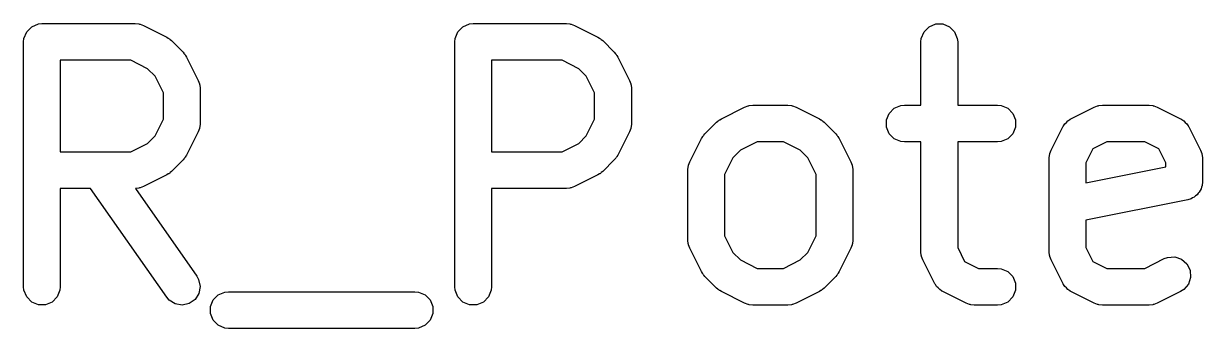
# Model space of a CAD drawing. Header units: millimetres. Extents: x 129 to 276, y -185 to -58.
# Drawn here: x 141.199 to 146.015, y -142.625 to -141.38 of the extents above; entities that cross this region are included whole.
import ezdxf

# ---------------------------------------------------------------- set-up
doc = ezdxf.new("R2010")
doc.units = ezdxf.units.MM
doc.layers.add('F.Fab', color=9, linetype='CONTINUOUS', true_color=0xafafaf)

msp = doc.modelspace()

# ---------------------------------------------------------------- linework, layer by layer
at = {"layer": 'F.Fab', "linetype": 'CONTINUOUS'}
for p, q in [((141.200249, -141.440187), (141.211448, -141.413151)), ((141.211448, -141.413151), (141.23214, -141.392459)), ((141.23214, -141.392459), (141.259176, -141.38126)), ((141.259176, -141.38126), (141.273808, -141.379819)), ((141.273808, -141.379819), (141.65476, -141.379819)), ((141.65476, -141.379819), (141.669392, -141.38126)), ((141.669392, -141.38126), (141.671881, -141.382291)), ((141.671881, -141.382291), (141.674569, -141.382482)), ((141.674569, -141.382482), (141.688301, -141.387737)), ((141.688301, -141.387737), (141.783539, -141.435356)), ((142.962154, -141.440187), (142.973353, -141.413151)), ((142.973353, -141.413151), (142.994045, -141.392459)), ((142.994045, -141.392459), (143.021081, -141.38126)), ((143.021081, -141.38126), (143.035713, -141.379819)), ((143.035713, -141.379819), (143.416665, -141.379819)), ((143.416665, -141.379819), (143.431297, -141.38126)), ((143.431297, -141.38126), (143.433786, -141.382291)), ((143.433786, -141.382291), (143.436474, -141.382482)), ((143.436474, -141.382482), (143.450206, -141.387737)), ((143.450206, -141.387737), (143.545444, -141.435356)), ((144.866916, -141.440187), (144.878115, -141.413151)), ((144.878115, -141.413151), (144.898807, -141.392459)), ((144.898807, -141.392459), (144.925843, -141.38126)), ((144.925843, -141.38126), (144.955107, -141.38126)), ((144.955107, -141.38126), (144.982143, -141.392459)), ((144.982143, -141.392459), (145.002835, -141.413151)), ((145.002835, -141.413151), (145.014034, -141.440187)), ((141.198808, -141.454819), (141.200249, -141.440187)), ((141.198808, -142.454819), (141.198808, -141.454819)), ((141.783539, -141.435356), (141.789838, -141.43932)), ((141.789838, -141.43932), (141.791666, -141.440078)), ((141.791666, -141.440078), (141.793722, -141.441766)), ((141.793722, -141.441766), (141.795982, -141.443188)), ((141.795982, -141.443188), (141.797281, -141.444686)), ((141.797281, -141.444686), (141.803031, -141.449405)), ((141.803031, -141.449405), (141.85065, -141.497024)), ((142.960713, -141.454819), (142.962154, -141.440187)), ((142.960713, -142.454819), (142.960713, -141.454819)), ((143.545444, -141.435356), (143.551743, -141.43932)), ((143.551743, -141.43932), (143.553571, -141.440078)), ((143.553571, -141.440078), (143.555627, -141.441766)), ((143.555627, -141.441766), (143.557887, -141.443188)), ((143.557887, -141.443188), (143.559186, -141.444686)), ((143.559186, -141.444686), (143.564936, -141.449405)), ((143.564936, -141.449405), (143.612555, -141.497024)), ((144.865475, -141.454819), (144.866916, -141.440187)), ((144.865475, -141.713152), (144.865475, -141.454819)), ((145.014034, -141.440187), (145.015475, -141.454819)), ((145.015475, -141.454819), (145.015475, -141.713152)), ((141.85065, -141.497024), (141.855368, -141.502773)), ((141.855368, -141.502773), (141.856867, -141.504073)), ((141.856867, -141.504073), (141.858288, -141.506332)), ((141.858288, -141.506332), (141.859977, -141.508389)), ((141.859977, -141.508389), (141.860734, -141.510216)), ((141.860734, -141.510216), (141.864699, -141.516516)), ((143.612555, -141.497024), (143.617273, -141.502773)), ((143.617273, -141.502773), (143.618772, -141.504073)), ((143.618772, -141.504073), (143.620193, -141.506332)), ((143.620193, -141.506332), (143.621882, -141.508389)), ((143.621882, -141.508389), (143.622639, -141.510216)), ((143.622639, -141.510216), (143.626604, -141.516516)), ((141.637055, -141.529819), (141.348808, -141.529819)), ((141.348808, -141.529819), (141.348808, -141.903628)), ((141.705571, -141.564077), (141.637055, -141.529819)), ((141.864699, -141.516516), (141.912318, -141.611754)), ((143.39896, -141.529819), (143.110713, -141.529819)), ((143.110713, -141.529819), (143.110713, -141.903628)), ((143.467476, -141.564077), (143.39896, -141.529819)), ((143.626604, -141.516516), (143.674223, -141.611754)), ((141.735978, -141.594484), (141.705571, -141.564077)), ((141.770236, -141.663), (141.735978, -141.594484)), ((143.497883, -141.594484), (143.467476, -141.564077)), ((143.532141, -141.663), (143.497883, -141.594484)), ((141.912318, -141.611754), (141.917573, -141.625485)), ((141.917573, -141.625485), (141.917764, -141.628174)), ((141.917764, -141.628174), (141.918795, -141.630663)), ((141.918795, -141.630663), (141.920236, -141.645295)), ((141.920236, -141.645295), (141.920236, -141.788152)), ((143.674223, -141.611754), (143.679478, -141.625485)), ((143.679478, -141.625485), (143.679669, -141.628174)), ((143.679669, -141.628174), (143.6807, -141.630663)), ((143.6807, -141.630663), (143.682141, -141.645295)), ((143.682141, -141.645295), (143.682141, -141.788152)), ((141.770236, -141.770447), (141.770236, -141.663)), ((143.532141, -141.770447), (143.532141, -141.663)), ((144.049791, -141.768689), (144.145029, -141.72107)), ((144.145029, -141.72107), (144.15876, -141.715815)), ((144.15876, -141.715815), (144.161449, -141.715623)), ((144.161449, -141.715623), (144.163938, -141.714593)), ((144.163938, -141.714593), (144.17857, -141.713152)), ((144.17857, -141.713152), (144.321427, -141.713152)), ((144.321427, -141.713152), (144.336059, -141.714593)), ((144.336059, -141.714593), (144.338548, -141.715624)), ((144.338548, -141.715624), (144.341236, -141.715815)), ((144.341236, -141.715815), (144.354968, -141.72107)), ((144.354968, -141.72107), (144.450206, -141.768689)), ((144.724059, -141.77352), (144.735258, -141.746484)), ((144.735258, -141.746484), (144.75595, -141.725792)), ((144.75595, -141.725792), (144.782986, -141.714593)), ((144.782986, -141.714593), (144.797618, -141.713152)), ((144.797618, -141.713152), (144.865475, -141.713152)), ((145.015475, -141.713152), (145.17857, -141.713152)), ((145.17857, -141.713152), (145.193202, -141.714593)), ((145.193202, -141.714593), (145.220238, -141.725792)), ((145.220238, -141.725792), (145.24093, -141.746484)), ((145.24093, -141.746484), (145.252129, -141.77352)), ((145.478363, -141.768689), (145.573601, -141.72107)), ((145.573601, -141.72107), (145.587332, -141.715815)), ((145.587332, -141.715815), (145.590021, -141.715623)), ((145.590021, -141.715623), (145.59251, -141.714593)), ((145.59251, -141.714593), (145.607142, -141.713152)), ((145.607142, -141.713152), (145.797618, -141.713152)), ((145.797618, -141.713152), (145.81225, -141.714593)), ((145.81225, -141.714593), (145.814739, -141.715624)), ((145.814739, -141.715624), (145.817427, -141.715815)), ((145.817427, -141.715815), (145.831159, -141.72107)), ((145.831159, -141.72107), (145.926397, -141.768689)), ((141.735978, -141.838963), (141.770236, -141.770447)), ((141.920236, -141.788152), (141.918795, -141.802784)), ((143.497883, -141.838963), (143.532141, -141.770447)), ((143.682141, -141.788152), (143.6807, -141.802784)), ((143.98268, -141.830357), (144.030299, -141.782738)), ((144.030299, -141.782738), (144.036048, -141.778019)), ((144.036048, -141.778019), (144.037348, -141.776521)), ((144.037348, -141.776521), (144.039607, -141.775099)), ((144.039607, -141.775099), (144.041664, -141.773411)), ((144.041664, -141.773411), (144.043491, -141.772653)), ((144.043491, -141.772653), (144.049791, -141.768689)), ((144.450206, -141.768689), (144.456505, -141.772653)), ((144.456505, -141.772653), (144.458333, -141.773411)), ((144.458333, -141.773411), (144.460389, -141.775099)), ((144.460389, -141.775099), (144.462649, -141.776521)), ((144.462649, -141.776521), (144.463948, -141.778019)), ((144.463948, -141.778019), (144.469698, -141.782738)), ((144.469698, -141.782738), (144.517317, -141.830357)), ((144.724059, -141.802784), (144.724059, -141.77352)), ((145.252129, -141.77352), (145.252129, -141.802784)), ((145.397203, -141.897468), (145.444822, -141.80223)), ((145.444822, -141.80223), (145.446362, -141.799782)), ((145.446362, -141.799782), (145.446747, -141.798629)), ((145.446747, -141.798629), (145.447992, -141.797192)), ((145.447992, -141.797192), (145.452654, -141.789787)), ((145.452654, -141.789787), (145.459758, -141.783625)), ((145.459758, -141.783625), (145.46592, -141.776521)), ((145.46592, -141.776521), (145.473325, -141.771859)), ((145.473325, -141.771859), (145.474762, -141.770614)), ((145.474762, -141.770614), (145.475915, -141.770229)), ((145.475915, -141.770229), (145.478363, -141.768689)), ((145.926397, -141.768689), (145.928844, -141.770229)), ((145.928844, -141.770229), (145.929998, -141.770614)), ((145.929998, -141.770614), (145.931434, -141.771859)), ((145.931434, -141.771859), (145.93884, -141.776521)), ((145.93884, -141.776521), (145.945001, -141.783625)), ((145.945001, -141.783625), (145.952106, -141.789787)), ((145.952106, -141.789787), (145.956767, -141.797192)), ((145.956767, -141.797192), (145.958013, -141.798629)), ((145.958013, -141.798629), (145.958397, -141.799782)), ((145.958397, -141.799782), (145.959938, -141.80223)), ((145.959938, -141.80223), (146.007557, -141.897468)), ((141.705571, -141.86937), (141.735978, -141.838963)), ((141.912318, -141.821693), (141.864699, -141.916931)), ((141.917573, -141.807962), (141.912318, -141.821693)), ((141.917764, -141.805272), (141.917573, -141.807962)), ((141.918795, -141.802784), (141.917764, -141.805272)), ((143.467476, -141.86937), (143.497883, -141.838963)), ((143.674223, -141.821693), (143.626604, -141.916931)), ((143.679478, -141.807962), (143.674223, -141.821693)), ((143.679669, -141.805272), (143.679478, -141.807962)), ((143.6807, -141.802784), (143.679669, -141.805272)), ((143.921012, -141.945087), (143.968631, -141.849849)), ((143.968631, -141.849849), (143.972595, -141.843549)), ((143.972595, -141.843549), (143.973353, -141.841722)), ((143.973353, -141.841722), (143.975041, -141.839665)), ((143.975041, -141.839665), (143.976463, -141.837406)), ((143.976463, -141.837406), (143.977961, -141.836106)), ((143.977961, -141.836106), (143.98268, -141.830357)), ((144.517317, -141.830357), (144.522035, -141.836106)), ((144.522035, -141.836106), (144.523534, -141.837406)), ((144.523534, -141.837406), (144.524955, -141.839665)), ((144.524955, -141.839665), (144.526644, -141.841722)), ((144.526644, -141.841722), (144.527401, -141.843549)), ((144.527401, -141.843549), (144.531366, -141.849849)), ((144.531366, -141.849849), (144.578985, -141.945087)), ((144.735258, -141.82982), (144.724059, -141.802784)), ((144.75595, -141.850512), (144.735258, -141.82982)), ((144.782986, -141.861711), (144.75595, -141.850512)), ((145.220238, -141.850512), (145.193202, -141.861711)), ((145.24093, -141.82982), (145.220238, -141.850512)), ((145.252129, -141.802784), (145.24093, -141.82982)), ((141.637055, -141.903628), (141.705571, -141.86937)), ((143.39896, -141.903628), (143.467476, -141.86937)), ((144.127759, -141.89741), (144.097352, -141.927817)), ((144.196275, -141.863152), (144.127759, -141.89741)), ((144.303722, -141.863152), (144.196275, -141.863152)), ((144.372238, -141.89741), (144.303722, -141.863152)), ((144.402645, -141.927817), (144.372238, -141.89741)), ((144.797618, -141.863152), (144.782986, -141.861711)), ((144.865475, -141.863152), (144.797618, -141.863152)), ((144.865475, -142.311961), (144.865475, -141.863152)), ((145.17857, -141.863152), (145.015475, -141.863152)), ((145.015475, -141.863152), (145.015475, -142.294256)), ((145.193202, -141.861711), (145.17857, -141.863152)), ((145.391948, -141.9112), (145.397203, -141.897468)), ((145.567805, -141.891672), (145.539285, -141.948714)), ((145.624847, -141.863152), (145.567805, -141.891672)), ((145.779913, -141.863152), (145.624847, -141.863152)), ((145.836954, -141.891672), (145.779913, -141.863152)), ((145.865475, -141.948714), (145.836954, -141.891672)), ((146.007557, -141.897468), (146.012812, -141.911199)), ((141.348808, -141.903628), (141.637055, -141.903628)), ((141.85065, -141.936423), (141.803031, -141.984042)), ((141.855368, -141.930673), (141.85065, -141.936423)), ((141.856867, -141.929374), (141.855368, -141.930673)), ((141.858288, -141.927114), (141.856867, -141.929374)), ((141.859977, -141.925058), (141.858288, -141.927114)), ((141.860734, -141.92323), (141.859977, -141.925058)), ((141.864699, -141.916931), (141.860734, -141.92323)), ((143.110713, -141.903628), (143.39896, -141.903628)), ((143.612555, -141.936423), (143.564936, -141.984042)), ((143.617273, -141.930673), (143.612555, -141.936423)), ((143.618772, -141.929374), (143.617273, -141.930673)), ((143.620193, -141.927114), (143.618772, -141.929374)), ((143.621882, -141.925058), (143.620193, -141.927114)), ((143.622639, -141.92323), (143.621882, -141.925058)), ((143.626604, -141.916931), (143.622639, -141.92323)), ((143.915757, -141.958819), (143.921012, -141.945087)), ((144.097352, -141.927817), (144.063094, -141.996333)), ((144.436903, -141.996333), (144.402645, -141.927817)), ((144.578985, -141.945087), (144.58424, -141.958818)), ((145.389285, -141.931009), (145.390726, -141.916377)), ((145.389285, -142.311961), (145.389285, -141.931009)), ((145.390726, -141.916377), (145.391757, -141.913887)), ((145.391757, -141.913887), (145.391948, -141.9112)), ((146.012812, -141.911199), (146.013003, -141.913888)), ((146.013003, -141.913888), (146.014034, -141.916377)), ((146.014034, -141.916377), (146.015475, -141.931009)), ((146.015475, -141.931009), (146.015475, -142.026247)), ((141.789838, -141.994126), (141.783539, -141.998091)), ((141.791666, -141.993369), (141.789838, -141.994126)), ((141.793722, -141.99168), (141.791666, -141.993369)), ((141.795982, -141.990259), (141.793722, -141.99168)), ((141.797281, -141.98876), (141.795982, -141.990259)), ((141.803031, -141.984042), (141.797281, -141.98876)), ((143.551743, -141.994126), (143.545444, -141.998091)), ((143.553571, -141.993369), (143.551743, -141.994126)), ((143.555627, -141.99168), (143.553571, -141.993369)), ((143.557887, -141.990259), (143.555627, -141.99168)), ((143.559186, -141.98876), (143.557887, -141.990259)), ((143.564936, -141.984042), (143.559186, -141.98876)), ((143.913094, -141.978628), (143.914535, -141.963996)), ((143.913094, -142.264342), (143.913094, -141.978628)), ((143.914535, -141.963996), (143.915566, -141.961506)), ((143.915566, -141.961506), (143.915757, -141.958819)), ((144.58424, -141.958818), (144.584431, -141.961507)), ((144.584431, -141.961507), (144.585462, -141.963996)), ((144.585462, -141.963996), (144.586903, -141.978628)), ((144.586903, -141.978628), (144.586903, -142.264342)), ((145.539285, -141.948714), (145.539285, -142.029999)), ((145.539285, -142.029999), (145.865475, -141.964762)), ((145.865475, -141.964762), (145.865475, -141.948714)), ((141.783539, -141.998091), (141.688301, -142.04571)), ((143.545444, -141.998091), (143.450206, -142.04571)), ((144.063094, -141.996333), (144.063094, -142.246637)), ((144.436903, -142.246637), (144.436903, -141.996333)), ((146.014034, -142.040879), (146.01122, -142.04767)), ((146.015475, -142.026247), (146.014034, -142.040879)), ((141.472854, -142.053628), (141.348808, -142.053628)), ((141.348808, -142.053628), (141.348808, -142.454819)), ((141.783794, -142.497829), (141.472854, -142.053628)), ((141.669392, -142.052187), (141.655875, -142.053518)), ((141.655875, -142.053518), (141.906679, -142.41181)), ((141.671881, -142.051155), (141.669392, -142.052187)), ((141.674569, -142.050965), (141.671881, -142.051155)), ((141.688301, -142.04571), (141.674569, -142.050965)), ((143.416665, -142.053628), (143.110713, -142.053628)), ((143.110713, -142.053628), (143.110713, -142.454819)), ((143.431297, -142.052187), (143.416665, -142.053628)), ((143.433786, -142.051155), (143.431297, -142.052187)), ((143.436474, -142.050965), (143.433786, -142.051155)), ((143.450206, -142.04571), (143.436474, -142.050965)), ((145.975354, -142.091419), (145.969249, -142.095508)), ((145.982143, -142.088607), (145.975354, -142.091419)), ((145.987395, -142.083354), (145.982143, -142.088607)), ((145.993563, -142.079224), (145.987395, -142.083354)), ((145.997637, -142.073113), (145.993563, -142.079224)), ((146.002835, -142.067915), (145.997637, -142.073113)), ((146.005678, -142.061051), (146.002835, -142.067915)), ((146.009795, -142.054876), (146.005678, -142.061051)), ((146.01122, -142.04767), (146.009795, -142.054876)), ((145.955183, -142.099791), (145.539285, -142.18297)), ((145.969249, -142.095508), (145.955183, -142.099791)), ((145.539285, -142.18297), (145.539285, -142.294256)), ((143.914535, -142.278974), (143.913094, -142.264342)), ((143.915566, -142.281463), (143.914535, -142.278974)), ((143.915757, -142.284151), (143.915566, -142.281463)), ((143.921012, -142.297883), (143.915757, -142.284151)), ((144.063094, -142.246637), (144.097352, -142.315153)), ((144.402644, -142.315153), (144.436903, -142.246637)), ((144.58424, -142.284152), (144.578985, -142.297883)), ((144.584431, -142.281462), (144.58424, -142.284152)), ((144.585462, -142.278974), (144.584431, -142.281462)), ((144.586903, -142.264342), (144.585462, -142.278974)), ((143.968631, -142.393121), (143.921012, -142.297883)), ((144.097352, -142.315153), (144.127759, -142.345561)), ((144.372237, -142.345561), (144.402644, -142.315153)), ((144.578985, -142.297883), (144.531366, -142.393121)), ((144.866916, -142.326593), (144.865475, -142.311961)), ((144.867947, -142.329082), (144.866916, -142.326593)), ((144.868138, -142.33177), (144.867947, -142.329082)), ((144.873393, -142.345502), (144.868138, -142.33177)), ((145.015475, -142.294256), (145.043995, -142.351298)), ((145.390726, -142.326593), (145.389285, -142.311961)), ((145.391757, -142.329082), (145.390726, -142.326593)), ((145.391948, -142.33177), (145.391757, -142.329082)), ((145.397203, -142.345502), (145.391948, -142.33177)), ((145.539285, -142.294256), (145.567805, -142.351298)), ((144.127759, -142.345561), (144.196275, -142.379819)), ((144.196275, -142.379819), (144.303722, -142.379819)), ((144.303722, -142.379819), (144.372237, -142.345561)), ((144.921012, -142.440741), (144.873393, -142.345502)), ((145.043995, -142.351298), (145.101037, -142.379819)), ((145.101037, -142.379819), (145.17857, -142.379819)), ((145.17857, -142.379819), (145.193202, -142.38126)), ((145.444822, -142.440741), (145.397203, -142.345502)), ((145.567805, -142.351298), (145.624847, -142.379819)), ((145.624847, -142.379819), (145.779913, -142.379819)), ((145.779913, -142.379819), (145.859315, -142.340118)), ((145.859315, -142.340118), (145.873046, -142.334863)), ((145.873046, -142.334863), (145.902236, -142.332789)), ((145.902236, -142.332789), (145.929998, -142.342043)), ((145.929998, -142.342043), (145.952105, -142.361216)), ((145.952105, -142.361216), (145.965193, -142.387391)), ((141.906679, -142.41181), (141.913889, -142.424623)), ((141.913889, -142.424623), (141.920218, -142.453194)), ((143.972594, -142.399417), (143.968631, -142.393121)), ((143.973352, -142.401247), (143.972594, -142.399417)), ((143.975041, -142.403305), (143.973352, -142.401247)), ((143.976463, -142.405564), (143.975041, -142.403305)), ((143.977961, -142.406863), (143.976463, -142.405564)), ((143.982679, -142.412612), (143.977961, -142.406863)), ((144.030298, -142.460232), (143.982679, -142.412612)), ((144.517317, -142.412613), (144.469699, -142.460232)), ((144.522035, -142.406863), (144.517317, -142.412613)), ((144.523534, -142.405564), (144.522035, -142.406863)), ((144.524955, -142.403305), (144.523534, -142.405564)), ((144.526645, -142.401247), (144.524955, -142.403305)), ((144.527402, -142.399417), (144.526645, -142.401247)), ((144.531366, -142.393121), (144.527402, -142.399417)), ((145.193202, -142.38126), (145.220238, -142.392459)), ((145.220238, -142.392459), (145.24093, -142.413151)), ((145.24093, -142.413151), (145.252129, -142.440187)), ((145.967267, -142.416581), (145.958013, -142.444342)), ((145.965193, -142.387391), (145.967267, -142.416581)), ((141.200249, -142.469451), (141.198808, -142.454819)), ((141.211448, -142.496487), (141.200249, -142.469451)), ((141.347367, -142.469451), (141.336168, -142.496487)), ((141.348808, -142.454819), (141.347367, -142.469451)), ((141.920218, -142.453194), (141.915133, -142.482012)), ((141.994045, -142.487697), (142.021081, -142.476498)), ((142.021081, -142.476498), (142.035713, -142.475057)), ((142.035713, -142.475057), (142.797617, -142.475057)), ((142.797617, -142.475057), (142.812249, -142.476498)), ((142.812249, -142.476498), (142.839285, -142.487697)), ((142.962154, -142.469451), (142.960713, -142.454819)), ((142.973353, -142.496487), (142.962154, -142.469451)), ((143.109272, -142.469451), (143.098073, -142.496487)), ((143.110713, -142.454819), (143.109272, -142.469451)), ((144.036047, -142.46495), (144.030298, -142.460232)), ((144.037348, -142.46645), (144.036047, -142.46495)), ((144.039607, -142.467872), (144.037348, -142.46645)), ((144.041664, -142.46956), (144.039607, -142.467872)), ((144.043491, -142.470317), (144.041664, -142.46956)), ((144.049791, -142.474282), (144.043491, -142.470317)), ((144.145029, -142.521901), (144.049791, -142.474282)), ((144.450206, -142.474282), (144.354968, -142.521901)), ((144.456505, -142.470317), (144.450206, -142.474282)), ((144.458333, -142.46956), (144.456505, -142.470317)), ((144.460389, -142.467872), (144.458333, -142.46956)), ((144.462649, -142.46645), (144.460389, -142.467872)), ((144.463949, -142.46495), (144.462649, -142.46645)), ((144.469699, -142.460232), (144.463949, -142.46495)), ((144.922552, -142.443187), (144.921012, -142.440741)), ((144.922937, -142.444342), (144.922552, -142.443187)), ((144.924183, -142.445779), (144.922937, -142.444342)), ((144.928844, -142.453183), (144.924183, -142.445779)), ((144.935946, -142.459342), (144.928844, -142.453183)), ((144.94211, -142.46645), (144.935946, -142.459342)), ((144.949515, -142.471111), (144.94211, -142.46645)), ((144.950952, -142.472357), (144.949515, -142.471111)), ((144.952105, -142.472741), (144.950952, -142.472357)), ((144.954553, -142.474282), (144.952105, -142.472741)), ((145.049791, -142.521901), (144.954553, -142.474282)), ((145.252129, -142.469451), (145.24093, -142.496487)), ((145.252129, -142.440187), (145.252129, -142.469451)), ((145.446362, -142.443187), (145.444822, -142.440741)), ((145.446747, -142.444342), (145.446362, -142.443187)), ((145.447993, -142.445779), (145.446747, -142.444342)), ((145.452654, -142.453183), (145.447993, -142.445779)), ((145.459756, -142.459342), (145.452654, -142.453183)), ((145.46592, -142.46645), (145.459756, -142.459342)), ((145.473325, -142.471111), (145.46592, -142.46645)), ((145.474762, -142.472357), (145.473325, -142.471111)), ((145.475915, -142.472741), (145.474762, -142.472357)), ((145.478363, -142.474282), (145.475915, -142.472741)), ((145.573601, -142.521901), (145.478363, -142.474282)), ((145.926397, -142.474282), (145.831159, -142.521901)), ((145.93884, -142.46645), (145.926397, -142.474282)), ((145.958013, -142.444342), (145.93884, -142.46645)), ((141.23214, -142.517179), (141.211448, -142.496487)), ((141.259176, -142.528378), (141.23214, -142.517179)), ((141.315476, -142.517179), (141.28844, -142.528378)), ((141.336168, -142.496487), (141.315476, -142.517179)), ((141.793365, -142.508989), (141.783794, -142.497829)), ((141.818044, -142.524716), (141.793365, -142.508989)), ((141.846861, -142.529802), (141.818044, -142.524716)), ((141.875432, -142.523472), (141.846861, -142.529802)), ((141.899406, -142.50669), (141.875432, -142.523472)), ((141.915133, -142.482012), (141.899406, -142.50669)), ((141.962154, -142.535425), (141.973353, -142.508389)), ((141.973353, -142.508389), (141.994045, -142.487697)), ((142.839285, -142.487697), (142.859977, -142.508389)), ((142.859977, -142.508389), (142.871176, -142.535425)), ((142.994045, -142.517179), (142.973353, -142.496487)), ((143.021081, -142.528378), (142.994045, -142.517179)), ((143.077381, -142.517179), (143.050345, -142.528378)), ((143.098073, -142.496487), (143.077381, -142.517179)), ((144.15876, -142.527156), (144.145029, -142.521901)), ((144.354968, -142.521901), (144.341236, -142.527156)), ((145.063522, -142.527156), (145.049791, -142.521901)), ((145.220238, -142.517179), (145.193202, -142.528378)), ((145.24093, -142.496487), (145.220238, -142.517179)), ((145.587332, -142.527156), (145.573601, -142.521901)), ((145.831159, -142.521901), (145.817427, -142.527156)), ((141.28844, -142.528378), (141.259176, -142.528378)), ((141.962154, -142.564689), (141.962154, -142.535425)), ((141.973353, -142.591725), (141.962154, -142.564689)), ((142.871176, -142.564689), (142.859977, -142.591725)), ((142.871176, -142.535425), (142.871176, -142.564689)), ((143.050345, -142.528378), (143.021081, -142.528378)), ((144.161449, -142.527347), (144.15876, -142.527156)), ((144.163938, -142.528378), (144.161449, -142.527347)), ((144.17857, -142.529819), (144.163938, -142.528378)), ((144.321427, -142.529819), (144.17857, -142.529819)), ((144.336059, -142.528378), (144.321427, -142.529819)), ((144.338548, -142.527346), (144.336059, -142.528378)), ((144.341236, -142.527156), (144.338548, -142.527346)), ((145.066211, -142.527347), (145.063522, -142.527156)), ((145.0687, -142.528378), (145.066211, -142.527347)), ((145.083332, -142.529819), (145.0687, -142.528378)), ((145.17857, -142.529819), (145.083332, -142.529819)), ((145.193202, -142.528378), (145.17857, -142.529819)), ((145.590021, -142.527347), (145.587332, -142.527156)), ((145.59251, -142.528378), (145.590021, -142.527347)), ((145.607142, -142.529819), (145.59251, -142.528378)), ((145.797618, -142.529819), (145.607142, -142.529819)), ((145.81225, -142.528378), (145.797618, -142.529819)), ((145.814739, -142.527346), (145.81225, -142.528378)), ((145.817427, -142.527156), (145.814739, -142.527346)), ((141.994045, -142.612417), (141.973353, -142.591725)), ((142.021081, -142.623616), (141.994045, -142.612417)), ((142.839285, -142.612417), (142.812249, -142.623616)), ((142.859977, -142.591725), (142.839285, -142.612417)), ((142.035713, -142.625057), (142.021081, -142.623616)), ((142.797617, -142.625057), (142.035713, -142.625057)), ((142.812249, -142.623616), (142.797617, -142.625057))]:
    msp.add_line(p, q, dxfattribs=at)

doc.saveas('drawing.dxf')
